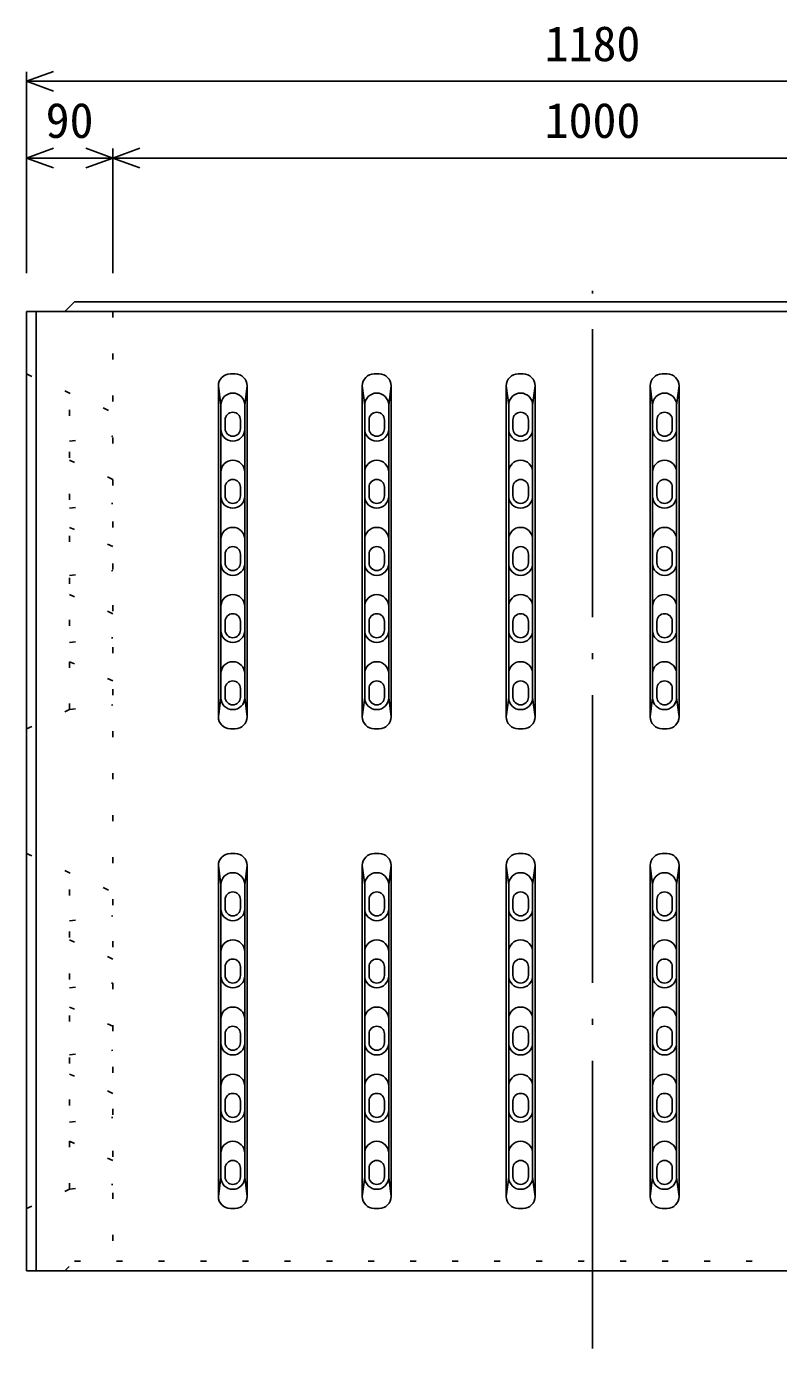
# Model space of a CAD drawing. Units: millimetres, scale not verified. Extents: x -10500 to 10500, y -7425 to 7425.
# Drawn here: x 2917 to 3701, y -3833 to -2455 of the extents above; entities that cross this region are included whole.
import ezdxf
from ezdxf.enums import TextEntityAlignment as Align

# ---------------------------------------------------------------- set-up
doc = ezdxf.new("R2010")
doc.units = ezdxf.units.MM
doc.header["$LTSCALE"] = 25
doc.linetypes.add('DOTTED', pattern=[1.75, 0.25, -1.5])
doc.linetypes.add('LONG_DASHED_DOTTED', pattern=[15.25, 12, -1.5, 0.25, -1.5])
for name, color, linetype, lineweight in [('0-0_CENTER', 7, 'LONG_DASHED_DOTTED', 25), ('0-1_DIM', 7, 'Continuous', 25), ('0-5_OUTLINE', 3, 'Continuous', 25), ('0-6_OUTLINE2', 4, 'DOTTED', 25)]:
    doc.layers.add(name, color=color, linetype=linetype, lineweight=lineweight)
doc.styles.add('ＭＳ ゴシック', font='')
doc.styles.get('ＭＳ ゴシック').set_extended_font_data('MS Gothic')

msp = doc.modelspace()

# ---------------------------------------------------------------- linework, layer by layer
at = {"layer": '0-0_CENTER'}
msp.add_line((3506.83, -3833.39), (3506.83, -2730.83), dxfattribs=at)
at = {"layer": '0-1_DIM'}
for p, q in [((2916.83, -2502.35), (2916.83, -2712.35)), ((2916.83, -2512.35), (4096.83, -2512.35)), ((3006.83, -2582.35), (3006.83, -2712.35)), ((2916.83, -2592.35), (3006.83, -2592.35)), ((3006.83, -2592.35), (4006.83, -2592.35))]:
    msp.add_line(p, q, dxfattribs=at)
for points in [[(2945.02, -2522.61), (2916.83, -2512.35), (2945.02, -2502.09)], [(2945.02, -2602.61), (2916.83, -2592.35), (2945.02, -2582.09)], [(2978.64, -2602.61), (3006.83, -2592.35), (2978.64, -2582.09)], [(3035.02, -2602.61), (3006.83, -2592.35), (3035.02, -2582.09)]]:
    msp.add_lwpolyline(points, dxfattribs=at)
at = {"layer": '0-5_OUTLINE'}
for p, q in [((2956.83, -2752.35), (2966.83, -2742.35)), ((2966.83, -2742.35), (4046.83, -2742.35)), ((2916.83, -2752.35), (4096.83, -2752.35)), ((2916.83, -2752.35), (2916.83, -3752.35)), ((2926.83, -2752.35), (2926.83, -3752.35)), ((3134.33, -2817.35), (3129.33, -2817.35)), ((3284.33, -2817.35), (3279.33, -2817.35)), ((3434.33, -2817.35), (3429.33, -2817.35)), ((3584.33, -2817.35), (3579.33, -2817.35)), ((3116.83, -3174.85), (3116.83, -2829.85)), ((3119.33, -2849.85), (3116.83, -2829.85)), ((3144.33, -2849.85), (3146.83, -2829.85)), ((3146.83, -3174.85), (3146.83, -2829.85)), ((3266.83, -3174.85), (3266.83, -2829.85)), ((3269.33, -2849.85), (3266.83, -2829.85)), ((3294.33, -2849.85), (3296.83, -2829.85)), ((3296.83, -3174.85), (3296.83, -2829.85)), ((3416.83, -3174.85), (3416.83, -2829.85)), ((3419.33, -2849.85), (3416.83, -2829.85)), ((3444.33, -2849.85), (3446.83, -2829.85)), ((3446.83, -3174.85), (3446.83, -2829.85)), ((3566.83, -3174.85), (3566.83, -2829.85)), ((3569.33, -2849.85), (3566.83, -2829.85)), ((3594.33, -2849.85), (3596.83, -2829.85)), ((3596.83, -3174.85), (3596.83, -2829.85)), ((3119.33, -3154.85), (3119.33, -2849.85)), ((3144.33, -3154.85), (3144.33, -2849.85)), ((3269.33, -3154.85), (3269.33, -2849.85)), ((3294.33, -3154.85), (3294.33, -2849.85)), ((3419.33, -3154.85), (3419.33, -2849.85)), ((3444.33, -3154.85), (3444.33, -2849.85)), ((3569.33, -3154.85), (3569.33, -2849.85)), ((3594.33, -3154.85), (3594.33, -2849.85)), ((3123.83, -2865.35), (3123.83, -2874.35)), ((3139.83, -2865.35), (3139.83, -2874.35)), ((3273.83, -2865.35), (3273.83, -2874.35)), ((3289.83, -2865.35), (3289.83, -2874.35)), ((3423.83, -2865.35), (3423.83, -2874.35)), ((3439.83, -2865.35), (3439.83, -2874.35)), ((3573.83, -2865.35), (3573.83, -2874.35)), ((3589.83, -2865.35), (3589.83, -2874.35)), ((3123.83, -2935.35), (3123.83, -2944.35)), ((3139.83, -2935.35), (3139.83, -2944.35)), ((3273.83, -2935.35), (3273.83, -2944.35)), ((3289.83, -2935.35), (3289.83, -2944.35)), ((3423.83, -2935.35), (3423.83, -2944.35)), ((3439.83, -2935.35), (3439.83, -2944.35)), ((3573.83, -2935.35), (3573.83, -2944.35)), ((3589.83, -2935.35), (3589.83, -2944.35)), ((3123.83, -3005.35), (3123.83, -3014.35)), ((3139.83, -3005.35), (3139.83, -3014.35)), ((3273.83, -3005.35), (3273.83, -3014.35)), ((3289.83, -3005.35), (3289.83, -3014.35)), ((3423.83, -3005.35), (3423.83, -3014.35)), ((3439.83, -3005.35), (3439.83, -3014.35)), ((3573.83, -3005.35), (3573.83, -3014.35)), ((3589.83, -3005.35), (3589.83, -3014.35)), ((3123.83, -3075.35), (3123.83, -3084.35)), ((3139.83, -3075.35), (3139.83, -3084.35)), ((3273.83, -3075.35), (3273.83, -3084.35)), ((3289.83, -3075.35), (3289.83, -3084.35)), ((3423.83, -3075.35), (3423.83, -3084.35)), ((3439.83, -3075.35), (3439.83, -3084.35)), ((3573.83, -3075.35), (3573.83, -3084.35)), ((3589.83, -3075.35), (3589.83, -3084.35)), ((3119.33, -3154.85), (3116.83, -3174.85)), ((3123.83, -3145.35), (3123.83, -3154.35)), ((3139.83, -3145.35), (3139.83, -3154.35)), ((3144.33, -3154.85), (3146.83, -3174.85)), ((3269.33, -3154.85), (3266.83, -3174.85)), ((3273.83, -3145.35), (3273.83, -3154.35)), ((3289.83, -3145.35), (3289.83, -3154.35)), ((3294.33, -3154.85), (3296.83, -3174.85)), ((3419.33, -3154.85), (3416.83, -3174.85)), ((3423.83, -3145.35), (3423.83, -3154.35)), ((3439.83, -3145.35), (3439.83, -3154.35)), ((3444.33, -3154.85), (3446.83, -3174.85)), ((3569.33, -3154.85), (3566.83, -3174.85)), ((3573.83, -3145.35), (3573.83, -3154.35)), ((3589.83, -3145.35), (3589.83, -3154.35)), ((3594.33, -3154.85), (3596.83, -3174.85)), ((3134.33, -3187.35), (3129.33, -3187.35)), ((3284.33, -3187.35), (3279.33, -3187.35)), ((3434.33, -3187.35), (3429.33, -3187.35)), ((3584.33, -3187.35), (3579.33, -3187.35)), ((3134.33, -3317.35), (3129.33, -3317.35)), ((3284.33, -3317.35), (3279.33, -3317.35)), ((3434.33, -3317.35), (3429.33, -3317.35)), ((3584.33, -3317.35), (3579.33, -3317.35)), ((3116.83, -3674.85), (3116.83, -3329.85)), ((3119.33, -3349.85), (3116.83, -3329.85)), ((3144.33, -3349.85), (3146.83, -3329.85)), ((3146.83, -3674.85), (3146.83, -3329.85)), ((3266.83, -3674.85), (3266.83, -3329.85)), ((3269.33, -3349.85), (3266.83, -3329.85)), ((3294.33, -3349.85), (3296.83, -3329.85)), ((3296.83, -3674.85), (3296.83, -3329.85)), ((3416.83, -3674.85), (3416.83, -3329.85)), ((3419.33, -3349.85), (3416.83, -3329.85)), ((3444.33, -3349.85), (3446.83, -3329.85)), ((3446.83, -3674.85), (3446.83, -3329.85)), ((3566.83, -3674.85), (3566.83, -3329.85)), ((3569.33, -3349.85), (3566.83, -3329.85)), ((3594.33, -3349.85), (3596.83, -3329.85)), ((3596.83, -3674.85), (3596.83, -3329.85)), ((3119.33, -3654.85), (3119.33, -3349.85)), ((3144.33, -3654.85), (3144.33, -3349.85)), ((3269.33, -3654.85), (3269.33, -3349.85)), ((3294.33, -3654.85), (3294.33, -3349.85)), ((3419.33, -3654.85), (3419.33, -3349.85)), ((3444.33, -3654.85), (3444.33, -3349.85)), ((3569.33, -3654.85), (3569.33, -3349.85)), ((3594.33, -3654.85), (3594.33, -3349.85)), ((3123.83, -3365.35), (3123.83, -3374.35)), ((3139.83, -3365.35), (3139.83, -3374.35)), ((3273.83, -3365.35), (3273.83, -3374.35)), ((3289.83, -3365.35), (3289.83, -3374.35)), ((3423.83, -3365.35), (3423.83, -3374.35)), ((3439.83, -3365.35), (3439.83, -3374.35)), ((3573.83, -3365.35), (3573.83, -3374.35)), ((3589.83, -3365.35), (3589.83, -3374.35)), ((3123.83, -3435.35), (3123.83, -3444.35)), ((3139.83, -3435.35), (3139.83, -3444.35)), ((3273.83, -3435.35), (3273.83, -3444.35)), ((3289.83, -3435.35), (3289.83, -3444.35)), ((3423.83, -3435.35), (3423.83, -3444.35)), ((3439.83, -3435.35), (3439.83, -3444.35)), ((3573.83, -3435.35), (3573.83, -3444.35)), ((3589.83, -3435.35), (3589.83, -3444.35)), ((3123.83, -3505.35), (3123.83, -3514.35)), ((3139.83, -3505.35), (3139.83, -3514.35)), ((3273.83, -3505.35), (3273.83, -3514.35)), ((3289.83, -3505.35), (3289.83, -3514.35)), ((3423.83, -3505.35), (3423.83, -3514.35)), ((3439.83, -3505.35), (3439.83, -3514.35)), ((3573.83, -3505.35), (3573.83, -3514.35)), ((3589.83, -3505.35), (3589.83, -3514.35)), ((3123.83, -3575.35), (3123.83, -3584.35)), ((3139.83, -3575.35), (3139.83, -3584.35)), ((3273.83, -3575.35), (3273.83, -3584.35)), ((3289.83, -3575.35), (3289.83, -3584.35)), ((3423.83, -3575.35), (3423.83, -3584.35)), ((3439.83, -3575.35), (3439.83, -3584.35)), ((3573.83, -3575.35), (3573.83, -3584.35)), ((3589.83, -3575.35), (3589.83, -3584.35)), ((3123.83, -3645.35), (3123.83, -3654.35)), ((3139.83, -3645.35), (3139.83, -3654.35)), ((3273.83, -3645.35), (3273.83, -3654.35)), ((3289.83, -3645.35), (3289.83, -3654.35)), ((3423.83, -3645.35), (3423.83, -3654.35)), ((3439.83, -3645.35), (3439.83, -3654.35)), ((3573.83, -3645.35), (3573.83, -3654.35)), ((3589.83, -3645.35), (3589.83, -3654.35)), ((3119.33, -3654.85), (3116.83, -3674.85)), ((3144.33, -3654.85), (3146.83, -3674.85)), ((3269.33, -3654.85), (3266.83, -3674.85)), ((3294.33, -3654.85), (3296.83, -3674.85)), ((3419.33, -3654.85), (3416.83, -3674.85)), ((3444.33, -3654.85), (3446.83, -3674.85)), ((3569.33, -3654.85), (3566.83, -3674.85)), ((3594.33, -3654.85), (3596.83, -3674.85)), ((3134.33, -3687.35), (3129.33, -3687.35)), ((3284.33, -3687.35), (3279.33, -3687.35)), ((3434.33, -3687.35), (3429.33, -3687.35)), ((3584.33, -3687.35), (3579.33, -3687.35)), ((2916.83, -3752.35), (4096.83, -3752.35))]:
    msp.add_line(p, q, dxfattribs=at)
for centre, radius, start, end in [((3129.33, -2829.85), 12.5, 90, 180), ((3134.33, -2829.85), 12.5, 0, 90), ((3279.33, -2829.85), 12.5, 90, 180), ((3284.33, -2829.85), 12.5, 0, 90), ((3429.33, -2829.85), 12.5, 90, 180), ((3434.33, -2829.85), 12.5, 0, 90), ((3579.33, -2829.85), 12.5, 90, 180), ((3584.33, -2829.85), 12.5, 0, 90), ((3131.83, -2849.85), 12.5, 0, 180), ((3281.83, -2849.85), 12.5, 0, 180), ((3431.83, -2849.85), 12.5, 0, 180), ((3581.83, -2849.85), 12.5, 0, 180), ((3131.83, -2865.35), 8, 0, 180), ((3281.83, -2865.35), 8, 0, 180), ((3431.83, -2865.35), 8, 0, 180), ((3581.83, -2865.35), 8, 0, 180), ((3131.83, -2874.85), 12.5, 180, 0), ((3131.83, -2874.35), 8, 180, 0), ((3281.83, -2874.85), 12.5, 180, 0), ((3281.83, -2874.35), 8, 180, 0), ((3431.83, -2874.85), 12.5, 180, 0), ((3431.83, -2874.35), 8, 180, 0), ((3581.83, -2874.85), 12.5, 180, 0), ((3581.83, -2874.35), 8, 180, 0), ((3131.83, -2919.85), 12.5, 0, 180), ((3281.83, -2919.85), 12.5, 0, 180), ((3431.83, -2919.85), 12.5, 0, 180), ((3581.83, -2919.85), 12.5, 0, 180), ((3131.83, -2935.35), 8, 0, 180), ((3281.83, -2935.35), 8, 0, 180), ((3431.83, -2935.35), 8, 0, 180), ((3581.83, -2935.35), 8, 0, 180), ((3131.83, -2944.85), 12.5, 180, 0), ((3131.83, -2944.35), 8, 180, 0), ((3281.83, -2944.85), 12.5, 180, 0), ((3281.83, -2944.35), 8, 180, 0), ((3431.83, -2944.85), 12.5, 180, 0), ((3431.83, -2944.35), 8, 180, 0), ((3581.83, -2944.85), 12.5, 180, 0), ((3581.83, -2944.35), 8, 180, 0), ((3131.83, -2989.85), 12.5, 0, 180), ((3281.83, -2989.85), 12.5, 0, 180), ((3431.83, -2989.85), 12.5, 0, 180), ((3581.83, -2989.85), 12.5, 0, 180), ((3131.83, -3005.35), 8, 0, 180), ((3281.83, -3005.35), 8, 0, 180), ((3431.83, -3005.35), 8, 0, 180), ((3581.83, -3005.35), 8, 0, 180), ((3131.83, -3014.85), 12.5, 180, 0), ((3131.83, -3014.35), 8, 180, 0), ((3281.83, -3014.85), 12.5, 180, 0), ((3281.83, -3014.35), 8, 180, 0), ((3431.83, -3014.85), 12.5, 180, 0), ((3431.83, -3014.35), 8, 180, 0), ((3581.83, -3014.85), 12.5, 180, 0), ((3581.83, -3014.35), 8, 180, 0), ((3131.83, -3059.85), 12.5, 0, 180), ((3281.83, -3059.85), 12.5, 0, 180), ((3431.83, -3059.85), 12.5, 0, 180), ((3581.83, -3059.85), 12.5, 0, 180), ((3131.83, -3075.35), 8, 0, 180), ((3281.83, -3075.35), 8, 0, 180), ((3431.83, -3075.35), 8, 0, 180), ((3581.83, -3075.35), 8, 0, 180), ((3131.83, -3084.85), 12.5, 180, 0), ((3131.83, -3084.35), 8, 180, 0), ((3281.83, -3084.85), 12.5, 180, 0), ((3281.83, -3084.35), 8, 180, 0), ((3431.83, -3084.85), 12.5, 180, 0), ((3431.83, -3084.35), 8, 180, 0), ((3581.83, -3084.85), 12.5, 180, 0), ((3581.83, -3084.35), 8, 180, 0), ((3131.83, -3129.85), 12.5, 0, 180), ((3281.83, -3129.85), 12.5, 0, 180), ((3431.83, -3129.85), 12.5, 0, 180), ((3581.83, -3129.85), 12.5, 0, 180), ((3131.83, -3145.35), 8, 0, 180), ((3281.83, -3145.35), 8, 0, 180), ((3431.83, -3145.35), 8, 0, 180), ((3581.83, -3145.35), 8, 0, 180), ((3131.83, -3154.85), 12.5, 180, 0), ((3131.83, -3154.35), 8, 180, 0), ((3281.83, -3154.85), 12.5, 180, 0), ((3281.83, -3154.35), 8, 180, 0), ((3431.83, -3154.85), 12.5, 180, 0), ((3431.83, -3154.35), 8, 180, 0), ((3581.83, -3154.85), 12.5, 180, 0), ((3581.83, -3154.35), 8, 180, 0), ((3129.33, -3174.85), 12.5, 180, 270), ((3134.33, -3174.85), 12.5, 270, 0), ((3279.33, -3174.85), 12.5, 180, 270), ((3284.33, -3174.85), 12.5, 270, 0), ((3429.33, -3174.85), 12.5, 180, 270), ((3434.33, -3174.85), 12.5, 270, 0), ((3579.33, -3174.85), 12.5, 180, 270), ((3584.33, -3174.85), 12.5, 270, 0), ((3129.33, -3329.85), 12.5, 90, 180), ((3134.33, -3329.85), 12.5, 0, 90), ((3279.33, -3329.85), 12.5, 90, 180), ((3284.33, -3329.85), 12.5, 0, 90), ((3429.33, -3329.85), 12.5, 90, 180), ((3434.33, -3329.85), 12.5, 0, 90), ((3579.33, -3329.85), 12.5, 90, 180), ((3584.33, -3329.85), 12.5, 0, 90), ((3131.83, -3349.85), 12.5, 0, 180), ((3281.83, -3349.85), 12.5, 0, 180), ((3431.83, -3349.85), 12.5, 0, 180), ((3581.83, -3349.85), 12.5, 0, 180), ((3131.83, -3365.35), 8, 0, 180), ((3281.83, -3365.35), 8, 0, 180), ((3431.83, -3365.35), 8, 0, 180), ((3581.83, -3365.35), 8, 0, 180), ((3131.83, -3374.85), 12.5, 180, 0), ((3131.83, -3374.35), 8, 180, 0), ((3281.83, -3374.85), 12.5, 180, 0), ((3281.83, -3374.35), 8, 180, 0), ((3431.83, -3374.85), 12.5, 180, 0), ((3431.83, -3374.35), 8, 180, 0), ((3581.83, -3374.85), 12.5, 180, 0), ((3581.83, -3374.35), 8, 180, 0), ((3131.83, -3419.85), 12.5, 0, 180), ((3281.83, -3419.85), 12.5, 0, 180), ((3431.83, -3419.85), 12.5, 0, 180), ((3581.83, -3419.85), 12.5, 0, 180), ((3131.83, -3435.35), 8, 0, 180), ((3281.83, -3435.35), 8, 0, 180), ((3431.83, -3435.35), 8, 0, 180), ((3581.83, -3435.35), 8, 0, 180), ((3131.83, -3444.85), 12.5, 180, 0), ((3131.83, -3444.35), 8, 180, 0), ((3281.83, -3444.85), 12.5, 180, 0), ((3281.83, -3444.35), 8, 180, 0), ((3431.83, -3444.85), 12.5, 180, 0), ((3431.83, -3444.35), 8, 180, 0), ((3581.83, -3444.85), 12.5, 180, 0), ((3581.83, -3444.35), 8, 180, 0), ((3131.83, -3489.85), 12.5, 0, 180), ((3281.83, -3489.85), 12.5, 0, 180), ((3431.83, -3489.85), 12.5, 0, 180), ((3581.83, -3489.85), 12.5, 0, 180), ((3131.83, -3505.35), 8, 0, 180), ((3281.83, -3505.35), 8, 0, 180), ((3431.83, -3505.35), 8, 0, 180), ((3581.83, -3505.35), 8, 0, 180), ((3131.83, -3514.35), 8, 180, 0), ((3281.83, -3514.35), 8, 180, 0), ((3431.83, -3514.35), 8, 180, 0), ((3581.83, -3514.35), 8, 180, 0), ((3131.83, -3514.85), 12.5, 180, 0), ((3281.83, -3514.85), 12.5, 180, 0), ((3431.83, -3514.85), 12.5, 180, 0), ((3581.83, -3514.85), 12.5, 180, 0), ((3131.83, -3559.85), 12.5, 0, 180), ((3281.83, -3559.85), 12.5, 0, 180), ((3431.83, -3559.85), 12.5, 0, 180), ((3581.83, -3559.85), 12.5, 0, 180), ((3131.83, -3575.35), 8, 0, 180), ((3281.83, -3575.35), 8, 0, 180), ((3431.83, -3575.35), 8, 0, 180), ((3581.83, -3575.35), 8, 0, 180), ((3131.83, -3584.85), 12.5, 180, 0), ((3131.83, -3584.35), 8, 180, 0), ((3281.83, -3584.85), 12.5, 180, 0), ((3281.83, -3584.35), 8, 180, 0), ((3431.83, -3584.85), 12.5, 180, 0), ((3431.83, -3584.35), 8, 180, 0), ((3581.83, -3584.85), 12.5, 180, 0), ((3581.83, -3584.35), 8, 180, 0), ((3131.83, -3629.85), 12.5, 0, 180), ((3281.83, -3629.85), 12.5, 0, 180), ((3431.83, -3629.85), 12.5, 0, 180), ((3581.83, -3629.85), 12.5, 0, 180), ((3131.83, -3645.35), 8, 0, 180), ((3281.83, -3645.35), 8, 0, 180), ((3431.83, -3645.35), 8, 0, 180), ((3581.83, -3645.35), 8, 0, 180), ((3131.83, -3654.85), 12.5, 180, 0), ((3131.83, -3654.35), 8, 180, 0), ((3281.83, -3654.85), 12.5, 180, 0), ((3281.83, -3654.35), 8, 180, 0), ((3431.83, -3654.85), 12.5, 180, 0), ((3431.83, -3654.35), 8, 180, 0), ((3581.83, -3654.85), 12.5, 180, 0), ((3581.83, -3654.35), 8, 180, 0), ((3129.33, -3674.85), 12.5, 180, 270), ((3134.33, -3674.85), 12.5, 270, 0), ((3279.33, -3674.85), 12.5, 180, 270), ((3284.33, -3674.85), 12.5, 270, 0), ((3429.33, -3674.85), 12.5, 180, 270), ((3434.33, -3674.85), 12.5, 270, 0), ((3579.33, -3674.85), 12.5, 180, 270), ((3584.33, -3674.85), 12.5, 270, 0)]:
    msp.add_arc(centre, radius, start, end, dxfattribs=at)
at = {"layer": '0-6_OUTLINE2'}
for p, q in [((3006.83, -2752.35), (3006.83, -3752.35)), ((2916.83, -2817.35), (3006.83, -2857.35)), ((2961.83, -3167.35), (2961.83, -2837.35)), ((2961.83, -2887.35), (3006.83, -2882.35)), ((3006.83, -2927.35), (2961.83, -2907.35)), ((2961.83, -2957.35), (3006.83, -2952.35)), ((3006.83, -2997.35), (2961.83, -2977.35)), ((2961.83, -3027.35), (3006.83, -3022.35)), ((3006.83, -3067.35), (2961.83, -3047.35)), ((2961.83, -3097.35), (3006.83, -3092.35)), ((3006.83, -3137.35), (2961.83, -3117.35)), ((2916.83, -3317.35), (3006.83, -3357.35)), ((2961.83, -3667.35), (2961.83, -3337.35)), ((2961.83, -3387.35), (3006.83, -3382.35)), ((3006.83, -3427.35), (2961.83, -3407.35)), ((2961.83, -3457.35), (3006.83, -3452.35)), ((3006.83, -3497.35), (2961.83, -3477.35)), ((2961.83, -3527.35), (3006.83, -3522.35)), ((3006.83, -3567.35), (2961.83, -3547.35)), ((2961.83, -3597.35), (3006.83, -3592.35)), ((3006.83, -3637.35), (2961.83, -3617.35)), ((2961.83, -3667.35), (3006.83, -3662.35)), ((2916.83, -3687.35), (2961.83, -3667.35))]:
    msp.add_line(p, q, dxfattribs=at)
for points in [[(2916.83, -3187.35), (2961.83, -3167.35), (3006.83, -3162.35)], [(2956.83, -3752.35), (2966.83, -3742.35), (4046.83, -3742.35)]]:
    msp.add_lwpolyline(points, dxfattribs=at)

# ---------------------------------------------------------------- texts
at = {"layer": '0-1_DIM', "style": 'ＭＳ ゴシック'}
for s, p in [('1180', (3456.83, -2502.35)), ('90', (2936.83, -2582.35)), ('1000', (3456.83, -2582.35))]:
    msp.add_text(s, height=36.66, dxfattribs=at).set_placement(p, align=Align.BOTTOM_LEFT)

doc.saveas('drawing.dxf')
